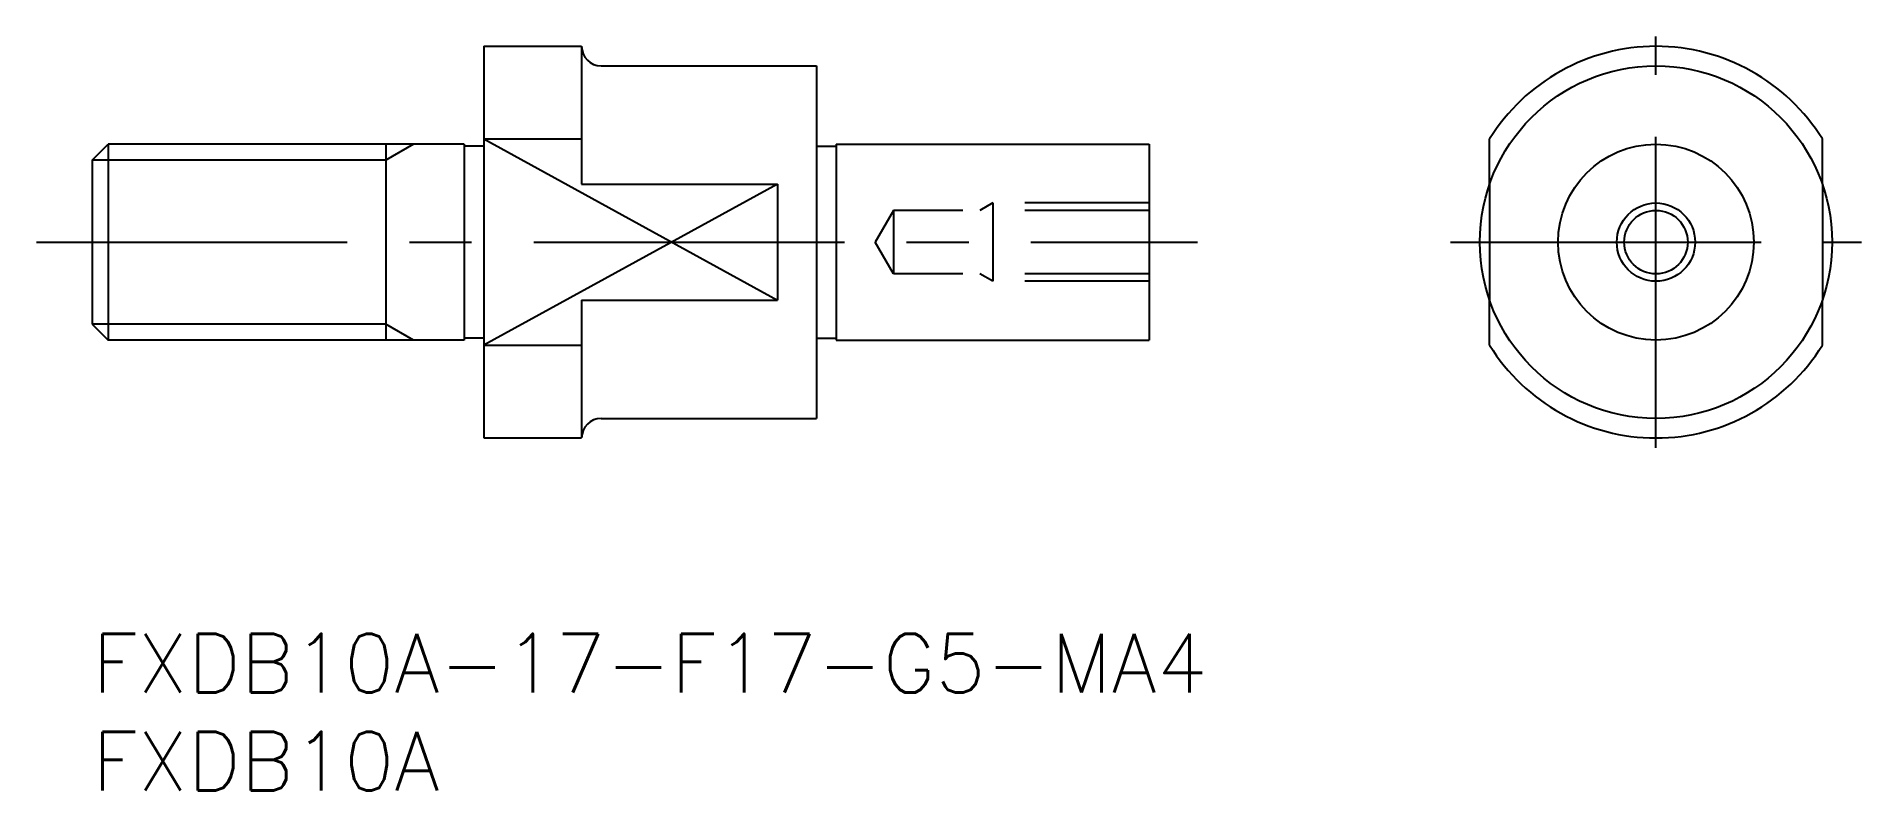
# Model space of a CAD drawing. Extents: x -2.8 to 90.4, y -8 to 30.5.
import ezdxf

# ---------------------------------------------------------------- set-up
doc = ezdxf.new("R2010")
doc.units = 0
doc.header["$LTSCALE"] = 0.5
doc.linetypes.add('CENTER', pattern=[50.8, 31.75, -6.35, 6.35, -6.35])
doc.linetypes.add('DASHED', pattern=[19.05, 12.7, -6.35])
for name, color, linetype in [('MSM_CENTER', 1, 'CENTER'), ('MSM_CONTINUOUS', 7, 'CONTINUOUS'), ('MSM_DASHED', 4, 'DASHED'), ('MSM_NARROW', 5, 'CONTINUOUS'), ('MSM_PART_NUMBER', 7, 'CONTINUOUS')]:
    doc.layers.add(name, color=color, linetype=linetype)
doc.styles.get("Standard").update_dxf_attribs({"font": 'txt.shx', "height": 3, "bigfont": 'bigfont.shx'})

# ---------------------------------------------------------------- blocks, each defined once
blk = doc.blocks.new('*U3')
at = {"layer": 'MSM_PART_NUMBER'}
blk.add_text('FXDB10A-17-F17-G5-MA4', height=3, dxfattribs=at).set_placement((0, -3))
blk = doc.blocks.new('*U4')
at = {"layer": 'MSM_PART_NUMBER'}
blk.add_text('FXDB10A', height=3, dxfattribs=at).set_placement((0, -8))

msp = doc.modelspace()

# ---------------------------------------------------------------- linework, layer by layer
at = {"layer": 'MSM_CENTER'}
for p, q in [((79.885, 9.5), (79.885, 30.5)), ((-2.85, 20), (56.47, 20)), ((69.385, 20), (90.385, 20))]:
    msp.add_line(p, q, dxfattribs=at)
at = {"layer": 'MSM_CONTINUOUS'}
for p, q in [((20, 30), (20, 10)), ((20, 30), (25, 30)), ((25, 30), (25, 22.958)), ((26, 29), (37, 29)), ((37, 29), (37, 11)), ((20, 25.268), (25, 25.268)), ((71.385, 22.958), (71.385, 25.268)), ((88.385, 22.958), (88.385, 25.268)), ((0, 24.188), (0.812, 25)), ((0.812, 25), (0.812, 15)), ((19, 25), (0.812, 25)), ((15, 25), (15, 15)), ((19, 25), (19, 15)), ((20, 24.9), (19, 24.9)), ((37, 24.9), (38, 24.9)), ((38, 25), (54, 25)), ((38, 25), (38, 15)), ((54, 25), (54, 15)), ((0, 24.188), (0, 15.812)), ((25, 22.958), (35, 22.958)), ((35, 22.958), (35, 17.042)), ((25, 17.042), (35, 17.042)), ((25, 17.042), (25, 10)), ((71.385, 14.732), (71.385, 17.042)), ((88.385, 14.732), (88.385, 17.042)), ((0, 15.812), (0.812, 15)), ((19, 15), (0.812, 15)), ((20, 15.1), (19, 15.1)), ((37, 15.1), (38, 15.1)), ((38, 15), (54, 15)), ((20, 14.732), (25, 14.732)), ((26, 11), (37, 11)), ((20, 10), (25, 10))]:
    msp.add_line(p, q, dxfattribs=at)
for radius in [9, 5, 1.621]:
    msp.add_circle((79.885, 20), radius, dxfattribs=at)
for centre, radius, start, end in [((26, 30), 1, 180, 270), ((79.885, 20), 10, 31.78833, 148.21167), ((79.885, 20), 10, 211.78833, 328.21167), ((26, 10), 1, 90, 180)]:
    msp.add_arc(centre, radius, start, end, dxfattribs=at)
at = {"layer": 'MSM_DASHED'}
for p, q in [((71.385, 22.958), (71.385, 17.042)), ((88.385, 22.958), (88.385, 17.042)), ((40.936, 21.621), (40, 20)), ((54, 21.621), (40.936, 21.621)), ((40.936, 21.621), (40.936, 18.379)), ((46, 22), (45.344, 21.621)), ((54, 22), (46, 22)), ((46, 22), (46, 18)), ((40.936, 18.379), (40, 20)), ((54, 18.379), (40.936, 18.379)), ((46, 18), (45.344, 18.379)), ((54, 18), (46, 18))]:
    msp.add_line(p, q, dxfattribs=at)
at = {"layer": 'MSM_NARROW'}
for p, q in [((20, 25.268), (35, 17.042)), ((16.406, 25), (15, 24.188)), ((15, 24.188), (0, 24.188)), ((35, 22.958), (20, 14.732)), ((15, 15.812), (0, 15.812)), ((16.406, 15), (15, 15.812))]:
    msp.add_line(p, q, dxfattribs=at)
msp.add_circle((79.885, 20), 2, dxfattribs=at)

# ---------------------------------------------------------------- block references
at = {"layer": 'MSM_CONTINUOUS'}
for name in ['*U3', '*U4']:
    msp.add_blockref(name, (0, 0), dxfattribs=at)

doc.saveas('drawing.dxf')
